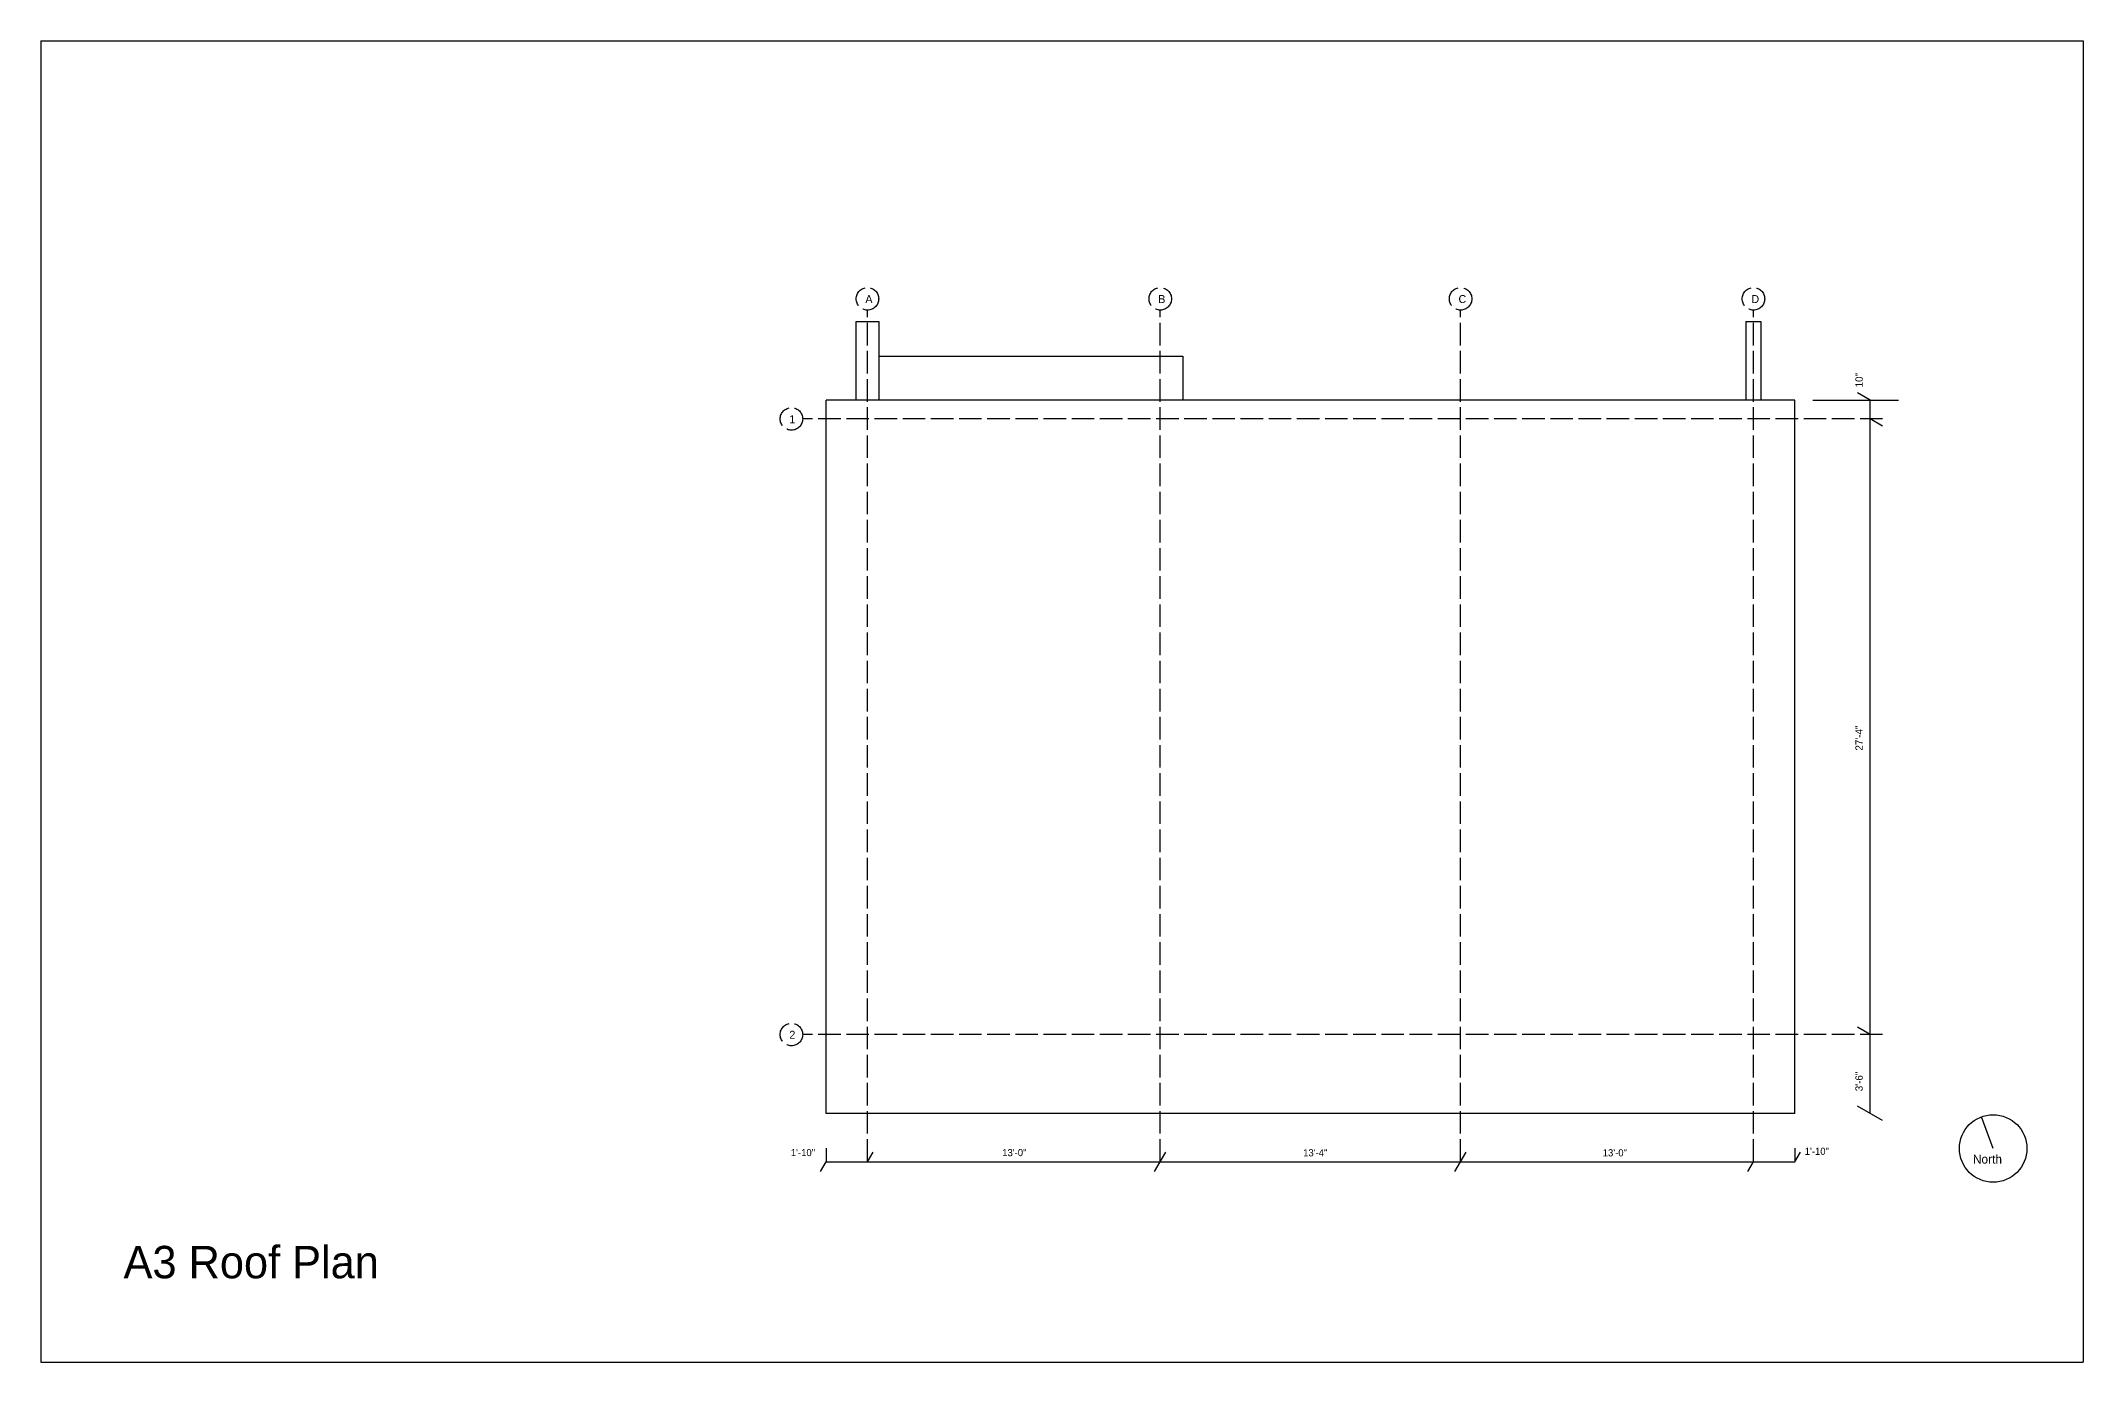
# Model space of a CAD drawing. Header units: inches. Extents: x -173 to 7884, y -3191 to 6135.
# Drawn here: x 967 to 2055, y 1211 to 1915 of the extents above; entities that cross this region are included whole.
import ezdxf

# ---------------------------------------------------------------- set-up
doc = ezdxf.new("R2010")
doc.units = ezdxf.units.IN
doc.header["$MEASUREMENT"] = 0
doc.linetypes.add('ACAD_ISO02W100', pattern=[15, 12, -3])
for name, color, linetype in [('const', 7, 'Continuous'), ('e1', 7, 'Continuous'), ('e2', 251, 'Continuous'), ('grid', 252, 'ACAD_ISO02W100'), ('walls', 7, 'Continuous')]:
    doc.layers.add(name, color=color, linetype=linetype)

msp = doc.modelspace()

# ---------------------------------------------------------------- linework, layer by layer
for p, q in [((966.9, 1915.3), (2054.9, 1915.3)), ((966.9, 1915.3), (966.9, 1211.3)), ((2054.9, 1915.3), (2054.9, 1211.3)), ((966.9, 1211.3), (2054.9, 1211.3))]:
    msp.add_line(p, q)
at = {"layer": 'const'}
for p, q in [((1941.5, 1723.8), (1934.8, 1727.7)), ((1941.5, 1343.8), (1941.5, 1723.8)), ((1948.1, 1710), (1941.5, 1713.8)), ((1941.5, 1385.8), (1934.8, 1389.7)), ((1948.1, 1340), (1934.8, 1347.7)), ((1382.3, 1312.8), (1385.3, 1318)), ((1385.3, 1325.3), (1385.3, 1318)), ((1385.3, 1318), (1901.3, 1318)), ((1407.3, 1318), (1410.3, 1323.2)), ((1560.3, 1312.8), (1566.3, 1323.2)), ((1720.3, 1312.8), (1726.3, 1323.2)), ((1876.3, 1312.8), (1879.3, 1318)), ((1901.3, 1325.3), (1901.3, 1318)), ((1901.3, 1318), (1904.3, 1323.2))]:
    msp.add_line(p, q, dxfattribs=at)
at = {"layer": 'e1'}
for p, q in [((1575.3, 1747.3), (1575.3, 1747.3)), ((1575.3, 1747.3), (1575.3, 1723.8)), ((1901.3, 1343.8), (1385.3, 1343.8))]:
    msp.add_line(p, q, dxfattribs=at)
msp.add_circle((2007, 1325.1), 18, dxfattribs=at)
at = {"layer": 'e2'}
msp.add_line((1910.9, 1723.8), (1956.5, 1723.8), dxfattribs=at)
at = {"layer": 'grid'}
for p, q in [((1407.3, 1318), (1407.3, 1771.8)), ((1563.3, 1318), (1563.3, 1771.8)), ((1723.3, 1318), (1723.3, 1771.8)), ((1879.3, 1318), (1879.3, 1771.8)), ((1948.1, 1713.8), (1372.8, 1713.8)), ((1948.1, 1385.8), (1372.8, 1385.8))]:
    msp.add_line(p, q, dxfattribs=at)
for centre in [(1407.3, 1777.8), (1563.3, 1777.8), (1723.3, 1777.8), (1879.3, 1777.8), (1366.8, 1713.8), (1366.8, 1385.8)]:
    msp.add_circle(centre, 6, dxfattribs=at)
at = {"layer": 'walls'}
for p, q in [((1401.3, 1723.8), (1401.3, 1765.8)), ((1401.3, 1765.8), (1413.3, 1765.8)), ((1413.3, 1765.8), (1413.3, 1723.8)), ((1875.3, 1765.8), (1883.3, 1765.8)), ((1875.3, 1765.8), (1875.3, 1723.8)), ((1883.3, 1765.8), (1883.3, 1723.8)), ((1413.3, 1747.3), (1575.3, 1747.3)), ((1385.3, 1343.8), (1385.3, 1723.8)), ((1901.3, 1723.8), (1385.3, 1723.8)), ((1901.3, 1343.8), (1901.3, 1723.8)), ((2007, 1325.1), (2000.8, 1342))]:
    msp.add_line(p, q, dxfattribs=at)

# ---------------------------------------------------------------- texts
at = {"layer": 'const', "attachment_point": 1}
for s, insert, char_height, width in [('A', (1406.2, 1779.8), 4.26, 1625.197), ('B', (1562.2, 1779.8), 4.26, 1625.197), ('C', (1722.2, 1779.8), 4.26, 1625.197), ('D', (1878.2, 1779.8), 4.26, 1625.197), ('1', (1365.7, 1715.8), 4.26, 1625.197), ('2', (1365.7, 1387.8), 4.26, 1625.197), ('1\'-10"', (1366.5, 1324.8), 3.79, 1444.62), ('13\'-0"', (1479.1, 1324.8), 3.79, 1444.62), ('13\'-4"', (1639.4, 1324.7), 3.79, 1444.62), ('13\'-0"', (1799, 1324.7), 3.79, 1444.62), ('1\'-10"', (1906.6, 1325.5), 3.79, 1444.62), ('North', (1996.2, 1321.8), 4.74, 1805.775), ('A3 Roof Plan', (1011, 1273.2), 17.262, 6582.049)]:
    msp.add_mtext(s, dxfattribs=dict(at, insert=insert, char_height=char_height, width=width))
at = {"layer": 'const', "char_height": 3.91, "width": 1491.22, "attachment_point": 1, "rotation": 90}
for s, insert in [('10"', (1933.6, 1730.6)), ('27\'-4"', (1933.6, 1537.1)), ('3\'-6"', (1933.6, 1355.6))]:
    msp.add_mtext(s, dxfattribs=dict(at, insert=insert))

doc.saveas('drawing.dxf')
